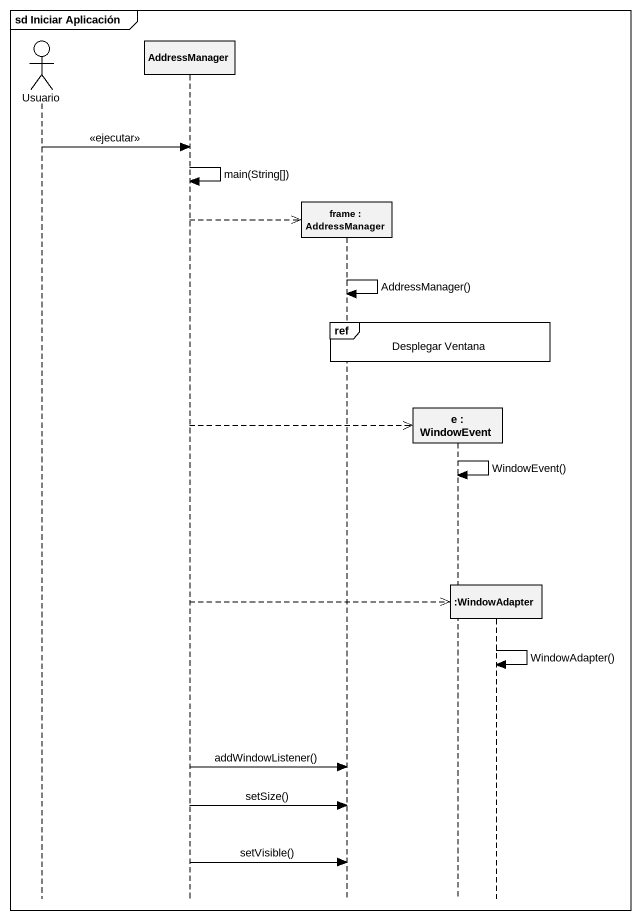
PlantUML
@startuml
mainframe sd Iniciar Aplicación
hide footbox
actor Usuario
participant AddressManager
participant "frame : AddressManager" as frame_
participant "e : WindowEvent" as e
participant ":WindowAdapter" as WindowAdapter

Usuario -> AddressManager : <<ejecutar>>
AddressManager -> AddressManager : main(String[])
AddressManager -->> frame_ **
frame_ -> frame_ : AddressManager()
ref over frame_, e, WindowAdapter : Desplegar Ventana
AddressManager -->> e **
e -> e : WindowEvent()
AddressManager -->> WindowAdapter **
WindowAdapter -> WindowAdapter : WindowAdapter()
AddressManager -> frame_ : addWindowListener()
AddressManager -> frame_ : setSize()
AddressManager -> frame_ : setVisible()
@enduml
